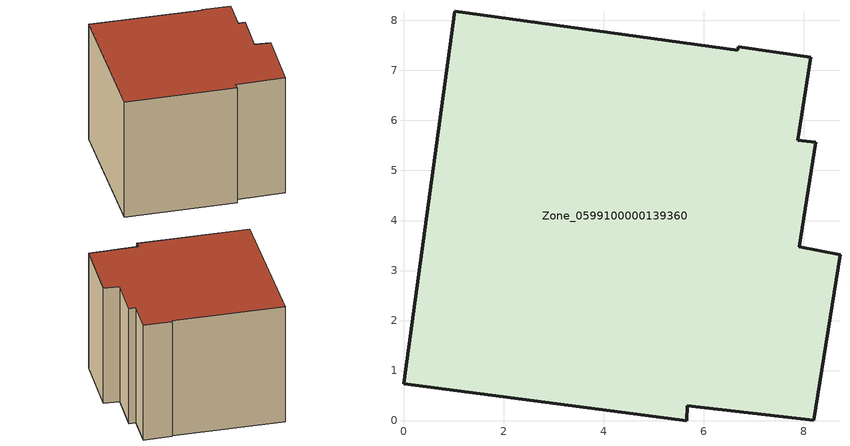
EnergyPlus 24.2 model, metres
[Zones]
Zone_0599100000139360
 floor ground (C_G): 6.68,7.4 6.69,7.47 8.14,7.26 7.88,5.6 8.24,5.57 7.91,3.47 8.73,3.32 8.2,0.01 5.67,0.3 5.66,0 0,0.74 1.02,8.18 z0
 wall outside (C_F): 1.02,8.18 0,0.74 5.66,0 5.67,0.3 8.2,0.01 8.73,3.32 7.91,3.47 8.24,5.57 7.88,5.6 8.14,7.26 6.69,7.47 6.68,7.4 1.02,8.18 z0:6.62
 roof outside (C_R): 6.68,7.4 1.02,8.18 0,0.74 5.66,0 5.67,0.3 8.2,0.01 8.73,3.32 7.91,3.47 8.24,5.57 7.88,5.6 8.14,7.26 6.69,7.47 z6.62
[BUILDING]
Pand.0599100000139360: North Axis=0; Terrain=City; Loads Convergence Tolerance Value=0.04; Temperature Convergence Tolerance Value=0.4; Solar Distribution=FullExterior; Maximum Number of Warmup Days=25; Minimum Number of Warmup Days=1
[Site:Location]
Rotterdam.The.Hague.AP_ZH_NLD Design_Conditions: Latitude=51.96; Longitude=4.45; Time Zone=1; Elevation=-4.5
[SITE:GROUNDTEMPERATURE:BUILDINGSURFACE]
18, 18, 18, 18, 18, 18, 18, 18, 18, 18, 18, 18
[MATERIAL] Thermal Absorptance=0.9; Solar Absorptance=0.7; Visible Absorptance=0.7
Name | Roughness | Thickness | Conductivity | Density | Specific Heat
G.TC.1946 | MediumSmooth | 0.15 | 1 | 540 | 1210
F.TC.1946 | Rough | 0.3 | 0.857143 | 1920 | 840
R.TC.1946 | MediumRough | 0.2 | 0.909091 | 1500 | 1000
[CONSTRUCTION]
C_G: G.TC.1946
C_F: F.TC.1946
C_R: R.TC.1946
[ZONE]
Zone_0599100000139360: Type=1; Multiplier=1; Ceiling Height=Autocalculate; Volume=Autocalculate; Floor Area=autocalculate; Part of Total Floor Area=Yes
[ZONEINFILTRATION:DESIGNFLOWRATE]
Infil_Zone_0599100000139360: Zone or ZoneList or Space or SpaceList=Zone_0599100000139360; Schedule=AlwaysOn; Design Flow Rate Calculation Method=Flow/Area; Flow Rate per Floor Area=0.003; Constant Term Coefficient=1; Temperature Term Coefficient=0; Velocity Term Coefficient=0; Velocity Squared Term Coefficient=0
[HVACTEMPLATE:ZONE:IDEALLOADSAIRSYSTEM]
Zone_0599100000139360: Maximum Heating Supply Air Temperature=50; Minimum Cooling Supply Air Temperature=13; Maximum Heating Supply Air Humidity Ratio=0.0156; Minimum Cooling Supply Air Humidity Ratio=0.0077; Heating Limit=NoLimit; Cooling Limit=NoLimit; Dehumidification Control Type=ConstantSensibleHeatRatio; Cooling Sensible Heat Ratio=0.7; Dehumidification Setpoint=60; Humidification Control Type=None; Humidification Setpoint=30; Outdoor Air Method=None; Outdoor Air Flow Rate per Person=0.00944; Outdoor Air Flow Rate per Zone Floor Area=0; Outdoor Air Flow Rate per Zone=0; Demand Controlled Ventilation Type=None; Outdoor Air Economizer Type=NoEconomizer; Heat Recovery Type=None; Sensible Heat Recovery Effectiveness=0.7; Latent Heat Recovery Effectiveness=0.65
[ZONECONTROL:THERMOSTAT]
ThermostatControl_Zone_0599100000139360: Zone or ZoneList=Zone_0599100000139360; Control Type Schedule=DualSetpointControlType; Control 1=Thermostat_Zone_0599100000139360; Temperature Difference Between Cutout And Setpoint=0
[THERMOSTATSETPOINT:DUALSETPOINT]
Thermostat_Zone_0599100000139360: Heating Setpoint Temperature Schedule=HeatingSetpoint_Zone_0599100000139360; Cooling Setpoint Temperature Schedule=CoolingSetpoint_Zone_0599100000139360
[SCHEDULE:COMPACT]
HeatingSetpoint_Zone_0599100000139360: Through: 12/31, For: AllDays, Until: 24:00, 21
CoolingSetpoint_Zone_0599100000139360: Through: 12/31, For: AllDays, Until: 24:00, 24
DualSetpointControlType: Through: 12/31, For: AllDays, Until: 24:00, 4
AlwaysOn: Through: 12/31, For: AllDays, Until: 24:00, 1
